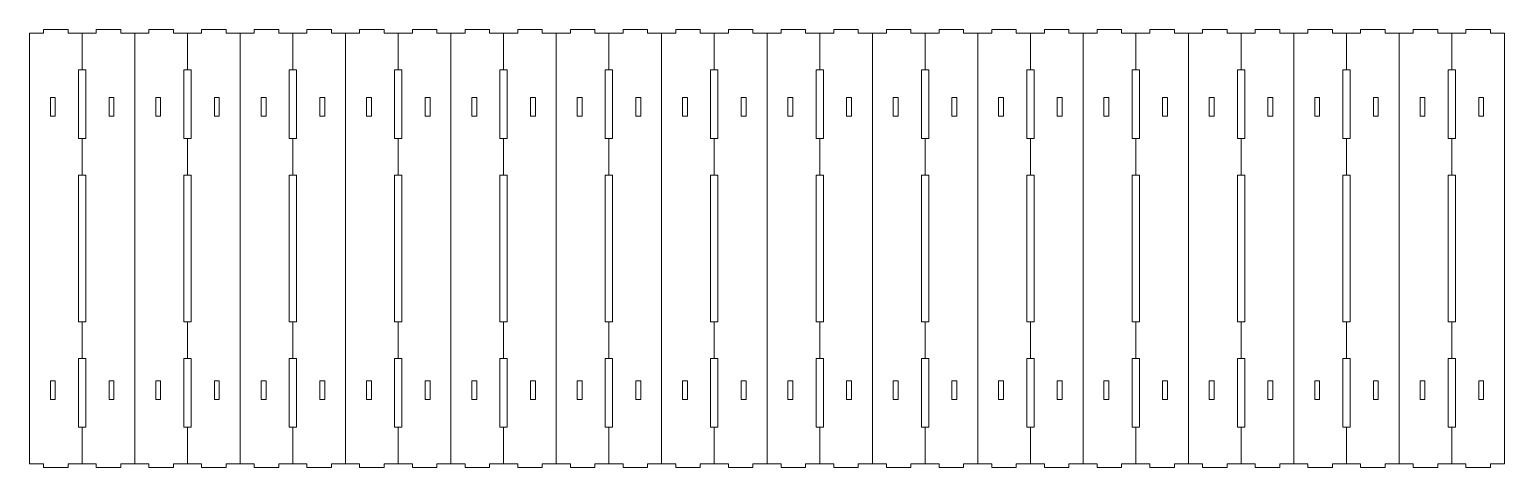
# Model space of a CAD drawing. Header units: millimetres. Extents: x -300 to 302, y -151 to 28.
import ezdxf

# ---------------------------------------------------------------- set-up
doc = ezdxf.new("R2010")
doc.units = ezdxf.units.MM
doc.header["$MEASUREMENT"] = 0
doc.layers.add('Layer 1', color=7, linetype='Continuous')

msp = doc.modelspace()

# ---------------------------------------------------------------- linework, layer by layer
at = {"layer": 'Layer 1', "lineweight": 9}
msp.add_lwpolyline([(302.1866, -149.5748), (296.4366, -149.5748), (296.4366, -151.0748), (286.4366, -151.0748), (286.4366, -149.5748), (280.6866, -149.5748), (274.9366, -149.5748), (274.9366, -151.0748), (264.9366, -151.0748), (264.9366, -149.5748), (259.1866, -149.5748), (253.4366, -149.5748), (253.4366, -151.0748), (243.4366, -151.0748), (243.4366, -149.5748), (237.6866, -149.5748), (231.9366, -149.5748), (231.9366, -151.0748), (221.9366, -151.0748), (221.9366, -149.5748), (216.1866, -149.5748), (210.4366, -149.5748), (210.4366, -151.0748), (200.4366, -151.0748), (200.4366, -149.5748), (194.6866, -149.5748), (188.9366, -149.5748), (188.9366, -151.0748), (178.9366, -151.0748), (178.9366, -149.5748), (173.1866, -149.5748), (167.4366, -149.5748), (167.4366, -151.0748), (157.4366, -151.0748), (157.4366, -149.5748), (151.6866, -149.5748), (145.9366, -149.5748), (145.9366, -151.0748), (135.9366, -151.0748), (135.9366, -149.5748), (130.1866, -149.5748), (124.4366, -149.5748), (124.4366, -151.0748), (114.4366, -151.0748), (114.4366, -149.5748), (108.6866, -149.5748), (102.9366, -149.5748), (102.9366, -151.0748), (92.9366, -151.0748), (92.9366, -149.5748), (87.1866, -149.5748), (81.4366, -149.5748), (81.4366, -151.0748), (71.4366, -151.0748), (71.4366, -149.5748), (65.6866, -149.5748), (59.9366, -149.5748), (59.9366, -151.0748), (49.9366, -151.0748), (49.9366, -149.5748), (44.1866, -149.5748), (38.4366, -149.5748), (38.4366, -151.0748), (28.4366, -151.0748), (28.4366, -149.5748), (22.6866, -149.5748), (16.9366, -149.5748), (16.9366, -151.0748), (6.9366, -151.0748), (6.9366, -149.5748), (1.1866, -149.5748), (-4.5634, -149.5748), (-4.5634, -151.0748), (-14.5634, -151.0748), (-14.5634, -149.5748), (-20.3134, -149.5748), (-26.0634, -149.5748), (-26.0634, -151.0748), (-36.0634, -151.0748), (-36.0634, -149.5748), (-41.8134, -149.5748), (-47.5634, -149.5748), (-47.5634, -151.0748), (-57.5634, -151.0748), (-57.5634, -149.5748), (-63.3134, -149.5748), (-69.0634, -149.5748), (-69.0634, -151.0748), (-79.0634, -151.0748), (-79.0634, -149.5748), (-84.8134, -149.5748), (-90.5634, -149.5748), (-90.5634, -151.0748), (-100.5634, -151.0748), (-100.5634, -149.5748), (-106.3134, -149.5748), (-112.0634, -149.5748), (-112.0634, -151.0748), (-122.0634, -151.0748), (-122.0634, -149.5748), (-127.8134, -149.5748), (-133.5634, -149.5748), (-133.5634, -151.0748), (-143.5634, -151.0748), (-143.5634, -149.5748), (-149.3134, -149.5748), (-155.0634, -149.5748), (-155.0634, -151.0748), (-165.0634, -151.0748), (-165.0634, -149.5748), (-170.8134, -149.5748), (-176.5634, -149.5748), (-176.5634, -151.0748), (-186.5634, -151.0748), (-186.5634, -149.5748), (-192.3134, -149.5748), (-198.0634, -149.5748), (-198.0634, -151.0748), (-208.0634, -151.0748), (-208.0634, -149.5748), (-213.8134, -149.5748), (-219.5634, -149.5748), (-219.5634, -151.0748), (-229.5634, -151.0748), (-229.5634, -149.5748), (-235.3134, -149.5748), (-241.0634, -149.5748), (-241.0634, -151.0748), (-251.0634, -151.0748), (-251.0634, -149.5748), (-256.8134, -149.5748), (-262.5634, -149.5748), (-262.5634, -151.0748), (-272.5634, -151.0748), (-272.5634, -149.5748), (-278.3134, -149.5748), (-284.0634, -149.5748), (-284.0634, -151.0748), (-294.0634, -151.0748), (-294.0634, -149.5748), (-299.8134, -149.5748), (-299.8134, 26.4252), (-294.0634, 26.4252), (-294.0634, 27.9252), (-284.0634, 27.9252), (-284.0634, 26.4252), (-278.3134, 26.4252), (-272.5634, 26.4252), (-272.5634, 27.9252), (-262.5634, 27.9252), (-262.5634, 26.4252), (-256.8134, 26.4252), (-251.0634, 26.4252), (-251.0634, 27.9252), (-241.0634, 27.9252), (-241.0634, 26.4252), (-235.3134, 26.4252), (-229.5634, 26.4252), (-229.5634, 27.9252), (-219.5634, 27.9252), (-219.5634, 26.4252), (-213.8134, 26.4252), (-208.0634, 26.4252), (-208.0634, 27.9252), (-198.0634, 27.9252), (-198.0634, 26.4252), (-192.3134, 26.4252), (-186.5634, 26.4252), (-186.5634, 27.9252), (-176.5634, 27.9252), (-176.5634, 26.4252), (-170.8134, 26.4252), (-165.0634, 26.4252), (-165.0634, 27.9252), (-155.0634, 27.9252), (-155.0634, 26.4252), (-149.3134, 26.4252), (-143.5634, 26.4252), (-143.5634, 27.9252), (-133.5634, 27.9252), (-133.5634, 26.4252), (-127.8134, 26.4252), (-122.0634, 26.4252), (-122.0634, 27.9252), (-112.0634, 27.9252), (-112.0634, 26.4252), (-106.3134, 26.4252), (-100.5634, 26.4252), (-100.5634, 27.9252), (-90.5634, 27.9252), (-90.5634, 26.4252), (-84.8134, 26.4252), (-79.0634, 26.4252), (-79.0634, 27.9252), (-69.0634, 27.9252), (-69.0634, 26.4252), (-63.3134, 26.4252), (-57.5634, 26.4252), (-57.5634, 27.9252), (-47.5634, 27.9252), (-47.5634, 26.4252), (-41.8134, 26.4252), (-36.0634, 26.4252), (-36.0634, 27.9252), (-26.0634, 27.9252), (-26.0634, 26.4252), (-20.3134, 26.4252), (-14.5634, 26.4252), (-14.5634, 27.9252), (-4.5634, 27.9252), (-4.5634, 26.4252), (1.1866, 26.4252), (6.9366, 26.4252), (6.9366, 27.9252), (16.9366, 27.9252), (16.9366, 26.4252), (22.6866, 26.4252), (28.4366, 26.4252), (28.4366, 27.9252), (38.4366, 27.9252), (38.4366, 26.4252), (44.1866, 26.4252), (49.9366, 26.4252), (49.9366, 27.9252), (59.9366, 27.9252), (59.9366, 26.4252), (65.6866, 26.4252), (71.4366, 26.4252), (71.4366, 27.9252), (81.4366, 27.9252), (81.4366, 26.4252), (87.1866, 26.4252), (92.9366, 26.4252), (92.9366, 27.9252), (102.9366, 27.9252), (102.9366, 26.4252), (108.6866, 26.4252), (114.4366, 26.4252), (114.4366, 27.9252), (124.4366, 27.9252), (124.4366, 26.4252), (130.1866, 26.4252), (135.9366, 26.4252), (135.9366, 27.9252), (145.9366, 27.9252), (145.9366, 26.4252), (151.6866, 26.4252), (157.4366, 26.4252), (157.4366, 27.9252), (167.4366, 27.9252), (167.4366, 26.4252), (173.1866, 26.4252), (178.9366, 26.4252), (178.9366, 27.9252), (188.9366, 27.9252), (188.9366, 26.4252), (194.6866, 26.4252), (200.4366, 26.4252), (200.4366, 27.9252), (210.4366, 27.9252), (210.4366, 26.4252), (216.1866, 26.4252), (221.9366, 26.4252), (221.9366, 27.9252), (231.9366, 27.9252), (231.9366, 26.4252), (237.6866, 26.4252), (243.4366, 26.4252), (243.4366, 27.9252), (253.4366, 27.9252), (253.4366, 26.4252), (259.1866, 26.4252), (264.9366, 26.4252), (264.9366, 27.9252), (274.9366, 27.9252), (274.9366, 26.4252), (280.6866, 26.4252), (286.4366, 26.4252), (286.4366, 27.9252), (296.4366, 27.9252), (296.4366, 26.4252), (302.1866, 26.4252), (302.1866, -149.5748)], dxfattribs=at)
at = {"layer": 'Layer 1', "color": 240, "lineweight": 9}
for points in [[(-278.3134, -149.5748), (-278.3134, -134.5748), (-279.8134, -134.5748), (-279.8134, -106.5748), (-278.3134, -106.5748), (-278.3134, -91.5748), (-279.8134, -91.5748), (-279.8134, -31.5748), (-278.3134, -31.5748), (-278.3134, -16.5748), (-279.8134, -16.5748), (-279.8134, 11.4252), (-278.3134, 11.4252), (-278.3134, 26.4252)], [(-256.8134, -149.5748), (-256.8134, 26.4252)], [(-235.3134, -149.5748), (-235.3134, -134.5748), (-236.8134, -134.5748), (-236.8134, -106.5748), (-235.3134, -106.5748), (-235.3134, -91.5748), (-236.8134, -91.5748), (-236.8134, -31.5748), (-235.3134, -31.5748), (-235.3134, -16.5748), (-236.8134, -16.5748), (-236.8134, 11.4252), (-235.3134, 11.4252), (-235.3134, 26.4252)], [(-213.8134, -149.5748), (-213.8134, 26.4252)], [(-192.3134, -149.5748), (-192.3134, -134.5748), (-193.8134, -134.5748), (-193.8134, -106.5748), (-192.3134, -106.5748), (-192.3134, -91.5748), (-193.8134, -91.5748), (-193.8134, -31.5748), (-192.3134, -31.5748), (-192.3134, -16.5748), (-193.8134, -16.5748), (-193.8134, 11.4252), (-192.3134, 11.4252), (-192.3134, 26.4252)], [(-170.8134, -149.5748), (-170.8134, 26.4252)], [(-149.3134, -149.5748), (-149.3134, -134.5748), (-150.8134, -134.5748), (-150.8134, -106.5748), (-149.3134, -106.5748), (-149.3134, -91.5748), (-150.8134, -91.5748), (-150.8134, -31.5748), (-149.3134, -31.5748), (-149.3134, -16.5748), (-150.8134, -16.5748), (-150.8134, 11.4252), (-149.3134, 11.4252), (-149.3134, 26.4252)], [(-127.8134, -149.5748), (-127.8134, 26.4252)], [(-106.3134, -149.5748), (-106.3134, -134.5748), (-107.8134, -134.5748), (-107.8134, -106.5748), (-106.3134, -106.5748), (-106.3134, -91.5748), (-107.8134, -91.5748), (-107.8134, -31.5748), (-106.3134, -31.5748), (-106.3134, -16.5748), (-107.8134, -16.5748), (-107.8134, 11.4252), (-106.3134, 11.4252), (-106.3134, 26.4252)], [(-84.8134, -149.5748), (-84.8134, 26.4252)], [(-63.3134, -149.5748), (-63.3134, -134.5748), (-64.8134, -134.5748), (-64.8134, -106.5748), (-63.3134, -106.5748), (-63.3134, -91.5748), (-64.8134, -91.5748), (-64.8134, -31.5748), (-63.3134, -31.5748), (-63.3134, -16.5748), (-64.8134, -16.5748), (-64.8134, 11.4252), (-63.3134, 11.4252), (-63.3134, 26.4252)], [(-41.8134, -149.5748), (-41.8134, 26.4252)], [(-20.3134, -149.5748), (-20.3134, -134.5748), (-21.8134, -134.5748), (-21.8134, -106.5748), (-20.3134, -106.5748), (-20.3134, -91.5748), (-21.8134, -91.5748), (-21.8134, -31.5748), (-20.3134, -31.5748), (-20.3134, -16.5748), (-21.8134, -16.5748), (-21.8134, 11.4252), (-20.3134, 11.4252), (-20.3134, 26.4252)], [(1.1866, -149.5748), (1.1866, 26.4252)], [(22.6866, -149.5748), (22.6866, -134.5748), (21.1866, -134.5748), (21.1866, -106.5748), (22.6866, -106.5748), (22.6866, -91.5748), (21.1866, -91.5748), (21.1866, -31.5748), (22.6866, -31.5748), (22.6866, -16.5748), (21.1866, -16.5748), (21.1866, 11.4252), (22.6866, 11.4252), (22.6866, 26.4252)], [(44.1866, -149.5748), (44.1866, 26.4252)], [(65.6866, -149.5748), (65.6866, -134.5748), (64.1866, -134.5748), (64.1866, -106.5748), (65.6866, -106.5748), (65.6866, -91.5748), (64.1866, -91.5748), (64.1866, -31.5748), (65.6866, -31.5748), (65.6866, -16.5748), (64.1866, -16.5748), (64.1866, 11.4252), (65.6866, 11.4252), (65.6866, 26.4252)], [(87.1866, -149.5748), (87.1866, 26.4252)], [(108.6866, -149.5748), (108.6866, -134.5748), (107.1866, -134.5748), (107.1866, -106.5748), (108.6866, -106.5748), (108.6866, -91.5748), (107.1866, -91.5748), (107.1866, -31.5748), (108.6866, -31.5748), (108.6866, -16.5748), (107.1866, -16.5748), (107.1866, 11.4252), (108.6866, 11.4252), (108.6866, 26.4252)], [(130.1866, -149.5748), (130.1866, 26.4252)], [(151.6866, -149.5748), (151.6866, -134.5748), (150.1866, -134.5748), (150.1866, -106.5748), (151.6866, -106.5748), (151.6866, -91.5748), (150.1866, -91.5748), (150.1866, -31.5748), (151.6866, -31.5748), (151.6866, -16.5748), (150.1866, -16.5748), (150.1866, 11.4252), (151.6866, 11.4252), (151.6866, 26.4252)], [(173.1866, -149.5748), (173.1866, 26.4252)], [(194.6866, -149.5748), (194.6866, -134.5748), (193.1866, -134.5748), (193.1866, -106.5748), (194.6866, -106.5748), (194.6866, -91.5748), (193.1866, -91.5748), (193.1866, -31.5748), (194.6866, -31.5748), (194.6866, -16.5748), (193.1866, -16.5748), (193.1866, 11.4252), (194.6866, 11.4252), (194.6866, 26.4252)], [(216.1866, -149.5748), (216.1866, 26.4252)], [(237.6866, -149.5748), (237.6866, -134.5748), (236.1866, -134.5748), (236.1866, -106.5748), (237.6866, -106.5748), (237.6866, -91.5748), (236.1866, -91.5748), (236.1866, -31.5748), (237.6866, -31.5748), (237.6866, -16.5748), (236.1866, -16.5748), (236.1866, 11.4252), (237.6866, 11.4252), (237.6866, 26.4252)], [(259.1866, -149.5748), (259.1866, 26.4252)], [(280.6866, -149.5748), (280.6866, -134.5748), (279.1866, -134.5748), (279.1866, -106.5748), (280.6866, -106.5748), (280.6866, -91.5748), (279.1866, -91.5748), (279.1866, -31.5748), (280.6866, -31.5748), (280.6866, -16.5748), (279.1866, -16.5748), (279.1866, 11.4252), (280.6866, 11.4252), (280.6866, 26.4252)], [(-278.3134, 11.4252), (-276.8134, 11.4252), (-276.8134, -16.5748), (-278.3134, -16.5748)], [(-235.3134, 11.4252), (-233.8134, 11.4252), (-233.8134, -16.5748), (-235.3134, -16.5748)], [(-192.3134, 11.4252), (-190.8134, 11.4252), (-190.8134, -16.5748), (-192.3134, -16.5748)], [(-149.3134, 11.4252), (-147.8134, 11.4252), (-147.8134, -16.5748), (-149.3134, -16.5748)], [(-106.3134, 11.4252), (-104.8134, 11.4252), (-104.8134, -16.5748), (-106.3134, -16.5748)], [(-63.3134, 11.4252), (-61.8134, 11.4252), (-61.8134, -16.5748), (-63.3134, -16.5748)], [(-20.3134, 11.4252), (-18.8134, 11.4252), (-18.8134, -16.5748), (-20.3134, -16.5748)], [(22.6866, 11.4252), (24.1866, 11.4252), (24.1866, -16.5748), (22.6866, -16.5748)], [(65.6866, 11.4252), (67.1866, 11.4252), (67.1866, -16.5748), (65.6866, -16.5748)], [(108.6866, 11.4252), (110.1866, 11.4252), (110.1866, -16.5748), (108.6866, -16.5748)], [(151.6866, 11.4252), (153.1866, 11.4252), (153.1866, -16.5748), (151.6866, -16.5748)], [(194.6866, 11.4252), (196.1866, 11.4252), (196.1866, -16.5748), (194.6866, -16.5748)], [(237.6866, 11.4252), (239.1866, 11.4252), (239.1866, -16.5748), (237.6866, -16.5748)], [(280.6866, 11.4252), (282.1866, 11.4252), (282.1866, -16.5748), (280.6866, -16.5748)], [(-291.2864, 0.1392), (-289.2864, 0.1392), (-289.2864, -7.4521), (-291.2864, -7.4521), (-291.2864, 0.1392)], [(-265.3404, 0.1392), (-267.3404, 0.1392), (-267.3404, -7.4521), (-265.3404, -7.4521), (-265.3404, 0.1392)], [(-248.2864, 0.1392), (-246.2864, 0.1392), (-246.2864, -7.4521), (-248.2864, -7.4521), (-248.2864, 0.1392)], [(-222.3404, 0.1392), (-224.3404, 0.1392), (-224.3404, -7.4521), (-222.3404, -7.4521), (-222.3404, 0.1392)], [(-205.2864, 0.1392), (-203.2864, 0.1392), (-203.2864, -7.4521), (-205.2864, -7.4521), (-205.2864, 0.1392)], [(-179.3404, 0.1392), (-181.3404, 0.1392), (-181.3404, -7.4521), (-179.3404, -7.4521), (-179.3404, 0.1392)], [(-162.2864, 0.1392), (-160.2864, 0.1392), (-160.2864, -7.4521), (-162.2864, -7.4521), (-162.2864, 0.1392)], [(-136.3404, 0.1392), (-138.3404, 0.1392), (-138.3404, -7.4521), (-136.3404, -7.4521), (-136.3404, 0.1392)], [(-119.2864, 0.1392), (-117.2864, 0.1392), (-117.2864, -7.4521), (-119.2864, -7.4521), (-119.2864, 0.1392)], [(-93.3404, 0.1392), (-95.3404, 0.1392), (-95.3404, -7.4521), (-93.3404, -7.4521), (-93.3404, 0.1392)], [(-76.2864, 0.1392), (-74.2864, 0.1392), (-74.2864, -7.4521), (-76.2864, -7.4521), (-76.2864, 0.1392)], [(-50.3404, 0.1392), (-52.3404, 0.1392), (-52.3404, -7.4521), (-50.3404, -7.4521), (-50.3404, 0.1392)], [(-33.2864, 0.1392), (-31.2864, 0.1392), (-31.2864, -7.4521), (-33.2864, -7.4521), (-33.2864, 0.1392)], [(-7.3404, 0.1392), (-9.3404, 0.1392), (-9.3404, -7.4521), (-7.3404, -7.4521), (-7.3404, 0.1392)], [(9.7136, 0.1392), (11.7136, 0.1392), (11.7136, -7.4521), (9.7136, -7.4521), (9.7136, 0.1392)], [(35.6596, 0.1392), (33.6596, 0.1392), (33.6596, -7.4521), (35.6596, -7.4521), (35.6596, 0.1392)], [(52.7136, 0.1392), (54.7136, 0.1392), (54.7136, -7.4521), (52.7136, -7.4521), (52.7136, 0.1392)], [(78.6596, 0.1392), (76.6596, 0.1392), (76.6596, -7.4521), (78.6596, -7.4521), (78.6596, 0.1392)], [(95.7136, 0.1392), (97.7136, 0.1392), (97.7136, -7.4521), (95.7136, -7.4521), (95.7136, 0.1392)], [(121.6596, 0.1392), (119.6596, 0.1392), (119.6596, -7.4521), (121.6596, -7.4521), (121.6596, 0.1392)], [(138.7136, 0.1392), (140.7136, 0.1392), (140.7136, -7.4521), (138.7136, -7.4521), (138.7136, 0.1392)], [(164.6596, 0.1392), (162.6596, 0.1392), (162.6596, -7.4521), (164.6596, -7.4521), (164.6596, 0.1392)], [(181.7136, 0.1392), (183.7136, 0.1392), (183.7136, -7.4521), (181.7136, -7.4521), (181.7136, 0.1392)], [(207.6596, 0.1392), (205.6596, 0.1392), (205.6596, -7.4521), (207.6596, -7.4521), (207.6596, 0.1392)], [(224.7136, 0.1392), (226.7136, 0.1392), (226.7136, -7.4521), (224.7136, -7.4521), (224.7136, 0.1392)], [(250.6596, 0.1392), (248.6596, 0.1392), (248.6596, -7.4521), (250.6596, -7.4521), (250.6596, 0.1392)], [(267.7136, 0.1392), (269.7136, 0.1392), (269.7136, -7.4521), (267.7136, -7.4521), (267.7136, 0.1392)], [(293.6596, 0.1392), (291.6596, 0.1392), (291.6596, -7.4521), (293.6596, -7.4521), (293.6596, 0.1392)], [(-278.3134, -91.5748), (-276.8134, -91.5748), (-276.8134, -31.5748), (-278.3134, -31.5748)], [(-235.3134, -91.5748), (-233.8134, -91.5748), (-233.8134, -31.5748), (-235.3134, -31.5748)], [(-192.3134, -91.5748), (-190.8134, -91.5748), (-190.8134, -31.5748), (-192.3134, -31.5748)], [(-149.3134, -91.5748), (-147.8134, -91.5748), (-147.8134, -31.5748), (-149.3134, -31.5748)], [(-106.3134, -91.5748), (-104.8134, -91.5748), (-104.8134, -31.5748), (-106.3134, -31.5748)], [(-63.3134, -91.5748), (-61.8134, -91.5748), (-61.8134, -31.5748), (-63.3134, -31.5748)], [(-20.3134, -91.5748), (-18.8134, -91.5748), (-18.8134, -31.5748), (-20.3134, -31.5748)], [(22.6866, -91.5748), (24.1866, -91.5748), (24.1866, -31.5748), (22.6866, -31.5748)], [(65.6866, -91.5748), (67.1866, -91.5748), (67.1866, -31.5748), (65.6866, -31.5748)], [(108.6866, -91.5748), (110.1866, -91.5748), (110.1866, -31.5748), (108.6866, -31.5748)], [(151.6866, -91.5748), (153.1866, -91.5748), (153.1866, -31.5748), (151.6866, -31.5748)], [(194.6866, -91.5748), (196.1866, -91.5748), (196.1866, -31.5748), (194.6866, -31.5748)], [(237.6866, -91.5748), (239.1866, -91.5748), (239.1866, -31.5748), (237.6866, -31.5748)], [(280.6866, -91.5748), (282.1866, -91.5748), (282.1866, -31.5748), (280.6866, -31.5748)], [(-278.3134, -134.5748), (-276.8134, -134.5748), (-276.8134, -106.5748), (-278.3134, -106.5748)], [(-235.3134, -134.5748), (-233.8134, -134.5748), (-233.8134, -106.5748), (-235.3134, -106.5748)], [(-192.3134, -134.5748), (-190.8134, -134.5748), (-190.8134, -106.5748), (-192.3134, -106.5748)], [(-149.3134, -134.5748), (-147.8134, -134.5748), (-147.8134, -106.5748), (-149.3134, -106.5748)], [(-106.3134, -134.5748), (-104.8134, -134.5748), (-104.8134, -106.5748), (-106.3134, -106.5748)], [(-63.3134, -134.5748), (-61.8134, -134.5748), (-61.8134, -106.5748), (-63.3134, -106.5748)], [(-20.3134, -134.5748), (-18.8134, -134.5748), (-18.8134, -106.5748), (-20.3134, -106.5748)], [(22.6866, -134.5748), (24.1866, -134.5748), (24.1866, -106.5748), (22.6866, -106.5748)], [(65.6866, -134.5748), (67.1866, -134.5748), (67.1866, -106.5748), (65.6866, -106.5748)], [(108.6866, -134.5748), (110.1866, -134.5748), (110.1866, -106.5748), (108.6866, -106.5748)], [(151.6866, -134.5748), (153.1866, -134.5748), (153.1866, -106.5748), (151.6866, -106.5748)], [(194.6866, -134.5748), (196.1866, -134.5748), (196.1866, -106.5748), (194.6866, -106.5748)], [(237.6866, -134.5748), (239.1866, -134.5748), (239.1866, -106.5748), (237.6866, -106.5748)], [(280.6866, -134.5748), (282.1866, -134.5748), (282.1866, -106.5748), (280.6866, -106.5748)], [(-289.2864, -115.6976), (-291.2864, -115.6976), (-291.2864, -123.2888), (-289.2864, -123.2888), (-289.2864, -115.6976)], [(-267.3404, -115.6976), (-265.3404, -115.6976), (-265.3404, -123.2888), (-267.3404, -123.2888), (-267.3404, -115.6976)], [(-246.2864, -115.6976), (-248.2864, -115.6976), (-248.2864, -123.2888), (-246.2864, -123.2888), (-246.2864, -115.6976)], [(-224.3404, -115.6976), (-222.3404, -115.6976), (-222.3404, -123.2888), (-224.3404, -123.2888), (-224.3404, -115.6976)], [(-203.2864, -115.6976), (-205.2864, -115.6976), (-205.2864, -123.2888), (-203.2864, -123.2888), (-203.2864, -115.6976)], [(-181.3404, -115.6976), (-179.3404, -115.6976), (-179.3404, -123.2888), (-181.3404, -123.2888), (-181.3404, -115.6976)], [(-160.2864, -115.6976), (-162.2864, -115.6976), (-162.2864, -123.2888), (-160.2864, -123.2888), (-160.2864, -115.6976)], [(-138.3404, -115.6976), (-136.3404, -115.6976), (-136.3404, -123.2888), (-138.3404, -123.2888), (-138.3404, -115.6976)], [(-117.2864, -115.6976), (-119.2864, -115.6976), (-119.2864, -123.2888), (-117.2864, -123.2888), (-117.2864, -115.6976)], [(-95.3404, -115.6976), (-93.3404, -115.6976), (-93.3404, -123.2888), (-95.3404, -123.2888), (-95.3404, -115.6976)], [(-74.2864, -115.6976), (-76.2864, -115.6976), (-76.2864, -123.2888), (-74.2864, -123.2888), (-74.2864, -115.6976)], [(-52.3404, -115.6976), (-50.3404, -115.6976), (-50.3404, -123.2888), (-52.3404, -123.2888), (-52.3404, -115.6976)], [(-31.2864, -115.6976), (-33.2864, -115.6976), (-33.2864, -123.2888), (-31.2864, -123.2888), (-31.2864, -115.6976)], [(-9.3404, -115.6976), (-7.3404, -115.6976), (-7.3404, -123.2888), (-9.3404, -123.2888), (-9.3404, -115.6976)], [(11.7136, -115.6976), (9.7136, -115.6976), (9.7136, -123.2888), (11.7136, -123.2888), (11.7136, -115.6976)], [(33.6596, -115.6976), (35.6596, -115.6976), (35.6596, -123.2888), (33.6596, -123.2888), (33.6596, -115.6976)], [(54.7136, -115.6976), (52.7136, -115.6976), (52.7136, -123.2888), (54.7136, -123.2888), (54.7136, -115.6976)], [(76.6596, -115.6976), (78.6596, -115.6976), (78.6596, -123.2888), (76.6596, -123.2888), (76.6596, -115.6976)], [(97.7136, -115.6976), (95.7136, -115.6976), (95.7136, -123.2888), (97.7136, -123.2888), (97.7136, -115.6976)], [(119.6596, -115.6976), (121.6596, -115.6976), (121.6596, -123.2888), (119.6596, -123.2888), (119.6596, -115.6976)], [(140.7136, -115.6976), (138.7136, -115.6976), (138.7136, -123.2888), (140.7136, -123.2888), (140.7136, -115.6976)], [(162.6596, -115.6976), (164.6596, -115.6976), (164.6596, -123.2888), (162.6596, -123.2888), (162.6596, -115.6976)], [(183.7136, -115.6976), (181.7136, -115.6976), (181.7136, -123.2888), (183.7136, -123.2888), (183.7136, -115.6976)], [(205.6596, -115.6976), (207.6596, -115.6976), (207.6596, -123.2888), (205.6596, -123.2888), (205.6596, -115.6976)], [(226.7136, -115.6976), (224.7136, -115.6976), (224.7136, -123.2888), (226.7136, -123.2888), (226.7136, -115.6976)], [(248.6596, -115.6976), (250.6596, -115.6976), (250.6596, -123.2888), (248.6596, -123.2888), (248.6596, -115.6976)], [(269.7136, -115.6976), (267.7136, -115.6976), (267.7136, -123.2888), (269.7136, -123.2888), (269.7136, -115.6976)], [(291.6596, -115.6976), (293.6596, -115.6976), (293.6596, -123.2888), (291.6596, -123.2888), (291.6596, -115.6976)]]:
    msp.add_lwpolyline(points, dxfattribs=at)

doc.saveas('drawing.dxf')
